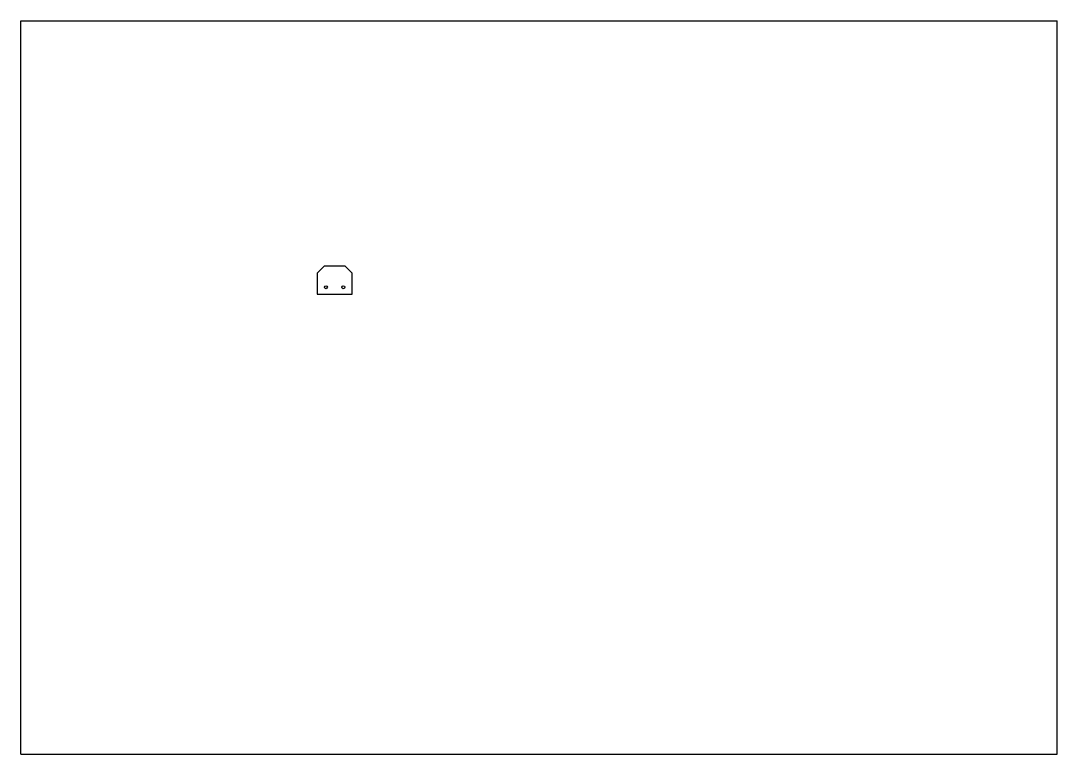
# Model space of a CAD drawing. Header units: millimetres. Extents: x 0 to 297, y 0 to 210.
import ezdxf

# ---------------------------------------------------------------- set-up
doc = ezdxf.new("R2010")
doc.units = ezdxf.units.MM
doc.header["$LTSCALE"] = 16.335
doc.layers.get('0').update_dxf_attribs({"linetype": 'CONTINUOUS'})
doc.layers.add('02___PRT_ALL_AXES', color=7, linetype='CONTINUOUS')

msp = doc.modelspace()

# ---------------------------------------------------------------- linework, layer by layer
at = {"color": 7, "linetype": 'CONTINUOUS'}
for p, q in [((0, 0), (0, 210)), ((0, 210), (297, 210)), ((297, 0), (297, 210)), ((0, 0), (297, 0))]:
    msp.add_line(p, q, dxfattribs=at)
at = {"layer": '02___PRT_ALL_AXES', "color": 7, "linetype": 'CONTINUOUS'}
for p, q in [((86.93, 139.71), (84.93, 137.71)), ((92.93, 139.71), (86.93, 139.71)), ((94.93, 137.71), (92.93, 139.71)), ((84.93, 137.71), (84.93, 131.71)), ((94.93, 131.71), (94.93, 137.71)), ((84.93, 131.71), (94.93, 131.71))]:
    msp.add_line(p, q, dxfattribs=at)
for centre in [(87.43, 133.71), (92.43, 133.71)]:
    msp.add_circle(centre, 0.425, dxfattribs=at)

doc.saveas('drawing.dxf')
